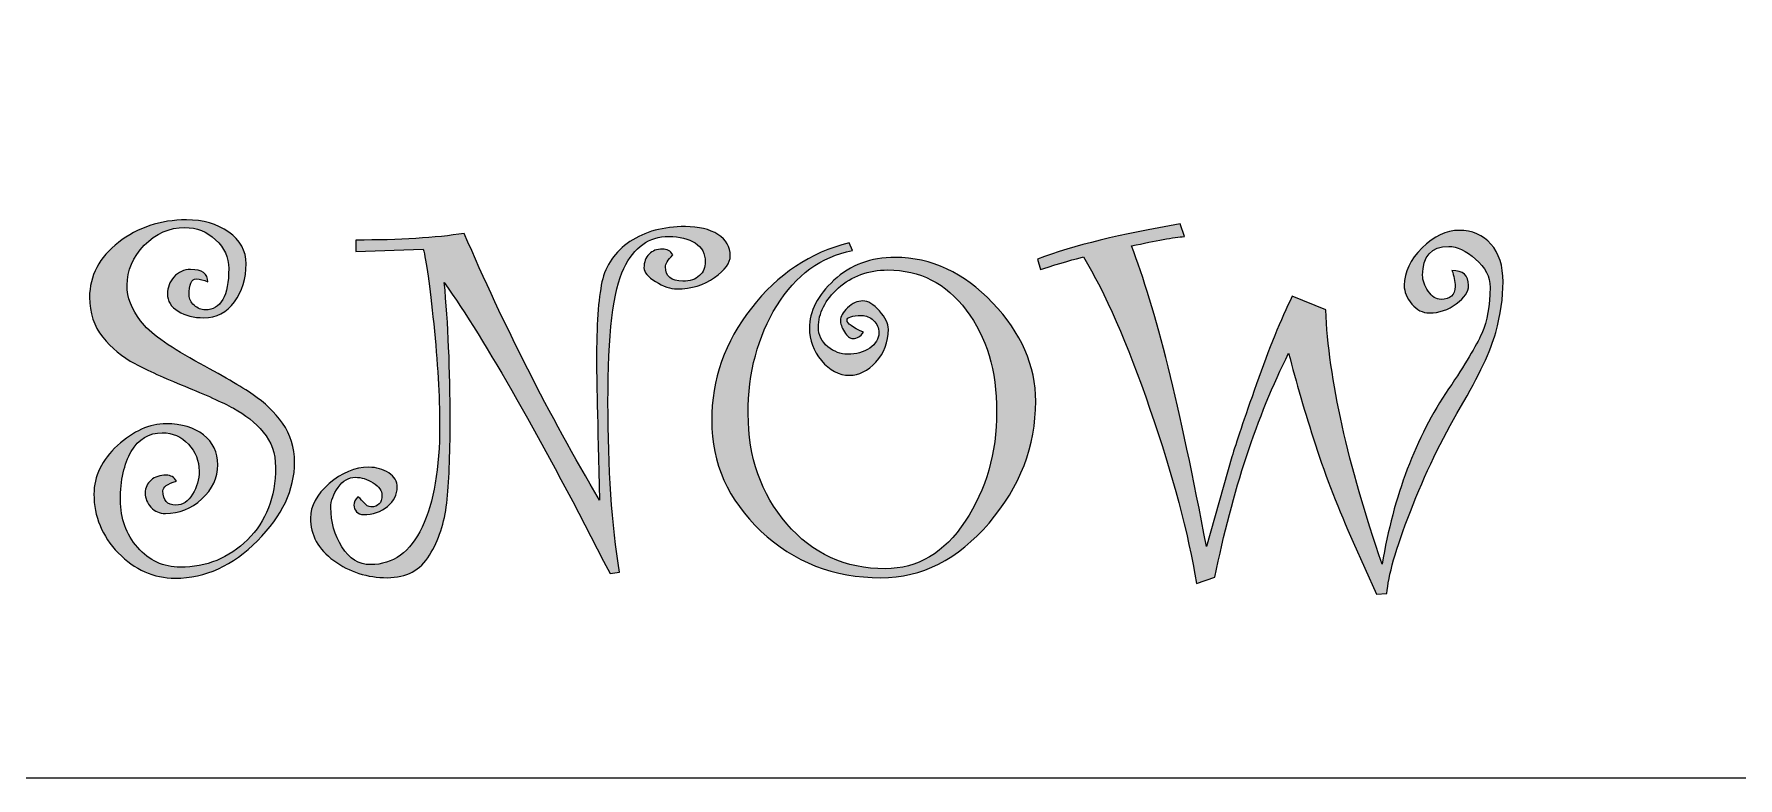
# Model space of a CAD drawing. Header units: inches. Extents: x 10.2 to 21.4, y -9 to 4.2.
# Drawn here: x 13.282 to 16.407, y -2.129 to -0.765 of the extents above; entities that cross this region are included whole.
import ezdxf

# ---------------------------------------------------------------- set-up
doc = ezdxf.new("R2010")
doc.units = ezdxf.units.IN
doc.header["$MEASUREMENT"] = 0
doc.layers.add('Ebene 1', color=7, linetype='Continuous')
doc.layers.add('Ebene 2', color=7, linetype='Continuous')

# ---------------------------------------------------------------- blocks, each defined once
blk = doc.blocks.new('block 5')
at = {"layer": 'Ebene 2', "true_color": 0xffffff}
h = blk.add_hatch(color=7, dxfattribs=at)
h.dxf.hatch_style = 2
edge = h.paths.add_edge_path()
edge.add_spline(control_points=[(13.6002, -1.2198), (13.5927, -1.2161), (13.5857, -1.2142), (13.5792, -1.2142), (13.5704, -1.2142), (13.566, -1.2242), (13.566, -1.2442), (13.566, -1.2507), (13.5691, -1.2568), (13.5752, -1.2625), (13.5813, -1.2681), (13.5881, -1.2709), (13.5956, -1.2709), (13.6243, -1.2709), (13.6386, -1.2456), (13.6386, -1.195), (13.6386, -1.1747), (13.6306, -1.1571), (13.6146, -1.1423), (13.5985, -1.1275), (13.5798, -1.12), (13.5583, -1.12), (13.5296, -1.12), (13.5048, -1.1309), (13.4837, -1.1526), (13.4627, -1.1743), (13.4522, -1.1987), (13.4522, -1.2259), (13.4522, -1.2481), (13.4604, -1.2699), (13.477, -1.2913), (13.4935, -1.3127), (13.5267, -1.3369), (13.5766, -1.3641), (13.6265, -1.3913), (13.6621, -1.4121), (13.6833, -1.4264), (13.7045, -1.4408), (13.7225, -1.4583), (13.7373, -1.4789), (13.7521, -1.4995), (13.7595, -1.5233), (13.7595, -1.5501), (13.7595, -1.6004), (13.7368, -1.6484), (13.6914, -1.6942), (13.6459, -1.7399), (13.5957, -1.7628), (13.5407, -1.7628), (13.5007, -1.7628), (13.4658, -1.7473), (13.436, -1.7164), (13.4062, -1.6855), (13.3913, -1.6496), (13.3913, -1.6087), (13.3913, -1.5759), (13.4057, -1.5462), (13.4346, -1.5197), (13.4635, -1.4931), (13.4933, -1.4798), (13.5239, -1.4798), (13.5523, -1.4798), (13.5752, -1.4866), (13.5925, -1.5002), (13.6098, -1.5138), (13.6185, -1.532), (13.6185, -1.5548), (13.6185, -1.5789), (13.6087, -1.5998), (13.5892, -1.6176), (13.5697, -1.6354), (13.5474, -1.6443), (13.5225, -1.6443), (13.5118, -1.6443), (13.503, -1.6405), (13.496, -1.6328), (13.489, -1.6251), (13.4854, -1.6165), (13.4854, -1.6068), (13.4854, -1.5971), (13.489, -1.5892), (13.4962, -1.5831), (13.5034, -1.577), (13.5126, -1.574), (13.5239, -1.574), (13.5326, -1.574), (13.5389, -1.5776), (13.5426, -1.5848), (13.5261, -1.5898), (13.5178, -1.5957), (13.5178, -1.6026), (13.5178, -1.6201), (13.5257, -1.6288), (13.5417, -1.6288), (13.5542, -1.6288), (13.5644, -1.6222), (13.5724, -1.6089), (13.5803, -1.5956), (13.5843, -1.5815), (13.5843, -1.5665), (13.5843, -1.5475), (13.5777, -1.531), (13.5646, -1.5171), (13.5515, -1.5032), (13.5356, -1.4962), (13.5168, -1.4962), (13.4922, -1.4962), (13.4732, -1.5076), (13.4599, -1.5304), (13.4466, -1.5532), (13.44, -1.5831), (13.44, -1.6199), (13.44, -1.6533), (13.4505, -1.6822), (13.4716, -1.7064), (13.4927, -1.7306), (13.5187, -1.7427), (13.5496, -1.7427), (13.5977, -1.7427), (13.6389, -1.7259), (13.6731, -1.6923), (13.7073, -1.6587), (13.7244, -1.6145), (13.7244, -1.5595), (13.7244, -1.5342), (13.717, -1.5127), (13.7021, -1.4951), (13.6873, -1.4774), (13.669, -1.4628), (13.6473, -1.4513), (13.6256, -1.4397), (13.5959, -1.4263), (13.5581, -1.411), (13.5203, -1.3957), (13.4897, -1.3818), (13.4665, -1.3695), (13.4432, -1.3572), (13.4235, -1.341), (13.4074, -1.321), (13.3914, -1.301), (13.3833, -1.2767), (13.3833, -1.2479), (13.3833, -1.2083), (13.401, -1.1747), (13.4365, -1.1472), (13.4719, -1.1197), (13.5134, -1.106), (13.5609, -1.106), (13.5915, -1.106), (13.6174, -1.1134), (13.6386, -1.1282), (13.6599, -1.1431), (13.6705, -1.1625), (13.6705, -1.1866), (13.6705, -1.2137), (13.6634, -1.237), (13.6492, -1.2564), (13.635, -1.2757), (13.6162, -1.2854), (13.5927, -1.2854), (13.5746, -1.2854), (13.559, -1.2814), (13.5459, -1.2735), (13.5328, -1.2655), (13.5262, -1.2548), (13.5262, -1.2414), (13.5262, -1.2301), (13.5302, -1.2199), (13.5382, -1.2107), (13.5461, -1.2015), (13.5563, -1.1969), (13.5688, -1.1969), (13.5898, -1.1969), (13.6002, -1.2045), (13.6002, -1.2198)], knot_values=[0, 0, 0, 0, 1, 1, 1, 2, 2, 2, 3, 3, 3, 4, 4, 4, 5, 5, 5, 6, 6, 6, 7, 7, 7, 8, 8, 8, 9, 9, 9, 10, 10, 10, 11, 11, 11, 12, 12, 12, 13, 13, 13, 14, 14, 14, 15, 15, 15, 16, 16, 16, 17, 17, 17, 18, 18, 18, 19, 19, 19, 20, 20, 20, 21, 21, 21, 22, 22, 22, 23, 23, 23, 24, 24, 24, 25, 25, 25, 26, 26, 26, 27, 27, 27, 28, 28, 28, 29, 29, 29, 30, 30, 30, 31, 31, 31, 32, 32, 32, 33, 33, 33, 34, 34, 34, 35, 35, 35, 36, 36, 36, 37, 37, 37, 38, 38, 38, 39, 39, 39, 40, 40, 40, 41, 41, 41, 42, 42, 42, 43, 43, 43, 44, 44, 44, 45, 45, 45, 46, 46, 46, 47, 47, 47, 48, 48, 48, 49, 49, 49, 50, 50, 50, 51, 51, 51, 52, 52, 52, 53, 53, 53, 54, 54, 54, 55, 55, 55, 56, 56, 56, 57, 57, 57, 58, 58, 58, 58], degree=3, periodic=1)
h = blk.add_hatch(color=7, dxfattribs=at)
h.dxf.hatch_style = 2
edge = h.paths.add_edge_path()
edge.add_spline(control_points=[(14.3189, -1.6199), (14.3152, -1.4725), (14.3133, -1.3875), (14.3133, -1.3651), (14.3133, -1.2992), (14.3166, -1.2507), (14.3234, -1.2198), (14.3301, -1.1889), (14.3472, -1.1642), (14.3747, -1.1458), (14.4021, -1.1274), (14.436, -1.1182), (14.4763, -1.1182), (14.501, -1.1182), (14.5209, -1.123), (14.5361, -1.1327), (14.5512, -1.1424), (14.5588, -1.1555), (14.5588, -1.172), (14.5588, -1.1845), (14.5491, -1.1977), (14.5297, -1.2116), (14.5104, -1.2255), (14.4874, -1.2325), (14.4609, -1.2325), (14.449, -1.2325), (14.436, -1.228), (14.4217, -1.2191), (14.4075, -1.2102), (14.4004, -1.2019), (14.4004, -1.1941), (14.4004, -1.1834), (14.4035, -1.175), (14.4098, -1.1688), (14.416, -1.1625), (14.4242, -1.1594), (14.4341, -1.1594), (14.4426, -1.1594), (14.449, -1.163), (14.4534, -1.1701), (14.4443, -1.1797), (14.4398, -1.187), (14.4398, -1.1919), (14.4398, -1.2096), (14.4504, -1.2184), (14.4716, -1.2184), (14.4851, -1.2184), (14.4953, -1.215), (14.5023, -1.2082), (14.5093, -1.2013), (14.5129, -1.193), (14.5129, -1.183), (14.5129, -1.1678), (14.5067, -1.1562), (14.4944, -1.1483), (14.482, -1.1404), (14.4658, -1.1364), (14.4459, -1.1364), (14.4099, -1.1364), (14.3824, -1.156), (14.3632, -1.195), (14.344, -1.234), (14.3344, -1.3159), (14.3344, -1.4405), (14.3344, -1.5617), (14.3414, -1.6654), (14.3554, -1.7516), (14.3554, -1.7516), (14.3381, -1.7544), (14.3381, -1.7544), (14.2116, -1.5067), (14.1103, -1.3288), (14.0341, -1.2208), (14.0412, -1.2954), (14.0448, -1.38), (14.0448, -1.4747), (14.0448, -1.5387), (14.0427, -1.5888), (14.0385, -1.6251), (14.0343, -1.6613), (14.0238, -1.6932), (14.0071, -1.7206), (13.9904, -1.7481), (13.9646, -1.7619), (13.9296, -1.7619), (13.8927, -1.7619), (13.86, -1.7514), (13.8314, -1.7305), (13.8029, -1.7096), (13.7886, -1.6836), (13.7886, -1.6527), (13.7886, -1.6305), (13.8, -1.6095), (13.8228, -1.5895), (13.8456, -1.5695), (13.8699, -1.5595), (13.8958, -1.5595), (13.9096, -1.5595), (13.9217, -1.5629), (13.9322, -1.5698), (13.9426, -1.5767), (13.9478, -1.5854), (13.9478, -1.596), (13.9478, -1.6095), (13.9419, -1.6212), (13.9301, -1.6312), (13.9182, -1.6412), (13.9033, -1.6462), (13.8855, -1.6462), (13.8805, -1.6462), (13.8764, -1.6444), (13.8731, -1.641), (13.8698, -1.6376), (13.8682, -1.6335), (13.8682, -1.6288), (13.8682, -1.6238), (13.8707, -1.6187), (13.8757, -1.6134), (13.8776, -1.6146), (13.8809, -1.6181), (13.8858, -1.6237), (13.8906, -1.6293), (13.8952, -1.6321), (13.8996, -1.6321), (13.913, -1.6321), (13.9197, -1.625), (13.9197, -1.6108), (13.9197, -1.6026), (13.9144, -1.5951), (13.9036, -1.5881), (13.8928, -1.5812), (13.8819, -1.5778), (13.871, -1.5778), (13.8588, -1.5778), (13.8483, -1.5839), (13.8394, -1.5963), (13.8305, -1.6086), (13.826, -1.621), (13.826, -1.6335), (13.826, -1.6597), (13.8328, -1.6837), (13.8464, -1.7054), (13.86, -1.7271), (13.8774, -1.738), (13.8987, -1.738), (13.9402, -1.738), (13.9717, -1.7151), (13.9933, -1.6693), (14.0149, -1.6236), (14.0256, -1.5614), (14.0256, -1.4826), (14.0256, -1.4292), (14.0219, -1.3672), (14.0146, -1.2967), (14.0073, -1.2261), (14.0009, -1.1803), (13.9956, -1.1594), (13.9956, -1.1594), (13.872, -1.1641), (13.872, -1.1641), (13.872, -1.1641), (13.872, -1.143), (13.872, -1.143), (13.9522, -1.143), (14.0184, -1.1389), (14.0706, -1.1308), (14.1434, -1.2995), (14.2261, -1.4625), (14.3189, -1.6199)], knot_values=[0, 0, 0, 0, 1, 1, 1, 2, 2, 2, 3, 3, 3, 4, 4, 4, 5, 5, 5, 6, 6, 6, 7, 7, 7, 8, 8, 8, 9, 9, 9, 10, 10, 10, 11, 11, 11, 12, 12, 12, 13, 13, 13, 14, 14, 14, 15, 15, 15, 16, 16, 16, 17, 17, 17, 18, 18, 18, 19, 19, 19, 20, 20, 20, 21, 21, 21, 22, 22, 22, 23, 23, 23, 24, 24, 24, 25, 25, 25, 26, 26, 26, 27, 27, 27, 28, 28, 28, 29, 29, 29, 30, 30, 30, 31, 31, 31, 32, 32, 32, 33, 33, 33, 34, 34, 34, 35, 35, 35, 36, 36, 36, 37, 37, 37, 38, 38, 38, 39, 39, 39, 40, 40, 40, 41, 41, 41, 42, 42, 42, 43, 43, 43, 44, 44, 44, 45, 45, 45, 46, 46, 46, 47, 47, 47, 48, 48, 48, 49, 49, 49, 50, 50, 50, 51, 51, 51, 52, 52, 52, 53, 53, 53, 54, 54, 54, 55, 55, 55, 56, 56, 56, 56], degree=3, periodic=1)
h = blk.add_hatch(color=7, dxfattribs=at)
h.dxf.hatch_style = 2
edge = h.paths.add_edge_path()
edge.add_spline(control_points=[(15.8827, -1.1987), (15.903, -1.1987), (15.9132, -1.2078), (15.9132, -1.2259), (15.9132, -1.2375), (15.9057, -1.2488), (15.8907, -1.2599), (15.8757, -1.271), (15.8593, -1.2765), (15.8415, -1.2765), (15.829, -1.2765), (15.8182, -1.2711), (15.809, -1.2603), (15.7998, -1.2496), (15.7951, -1.2381), (15.7951, -1.2259), (15.7951, -1.2019), (15.8061, -1.1791), (15.8279, -1.1575), (15.8498, -1.136), (15.8725, -1.1252), (15.8959, -1.1252), (15.9199, -1.1252), (15.9394, -1.1335), (15.9542, -1.1502), (15.969, -1.167), (15.9765, -1.1902), (15.9765, -1.2198), (15.9765, -1.2486), (15.972, -1.2794), (15.9631, -1.3124), (15.9542, -1.3453), (15.9325, -1.3911), (15.8981, -1.4496), (15.8637, -1.5082), (15.8332, -1.5717), (15.8064, -1.6403), (15.7797, -1.7089), (15.7654, -1.7591), (15.7635, -1.7909), (15.7635, -1.7909), (15.7443, -1.7919), (15.7443, -1.7919), (15.7443, -1.7919), (15.7017, -1.6968), (15.7017, -1.6968), (15.6748, -1.6374), (15.6517, -1.578), (15.6323, -1.5185), (15.613, -1.459), (15.5966, -1.403), (15.5831, -1.3505), (15.5251, -1.4658), (15.4799, -1.6026), (15.4478, -1.7609), (15.4478, -1.7609), (15.414, -1.7726), (15.414, -1.7726), (15.399, -1.6811), (15.3706, -1.5746), (15.3287, -1.4529), (15.2868, -1.3313), (15.2461, -1.2383), (15.2067, -1.1739), (15.1923, -1.177), (15.1661, -1.1847), (15.128, -1.1969), (15.128, -1.1969), (15.1224, -1.1777), (15.1224, -1.1777), (15.1886, -1.153), (15.2759, -1.1316), (15.3843, -1.1135), (15.3843, -1.1135), (15.3918, -1.1364), (15.3918, -1.1364), (15.3724, -1.138), (15.3401, -1.1438), (15.2948, -1.1538), (15.3383, -1.2656), (15.3841, -1.4492), (15.4323, -1.7047), (15.4323, -1.7047), (15.4791, -1.5403), (15.4791, -1.5403), (15.4863, -1.5159), (15.5013, -1.4714), (15.5241, -1.4068), (15.5469, -1.3421), (15.5688, -1.2885), (15.5897, -1.2461), (15.5897, -1.2461), (15.6511, -1.2709), (15.6511, -1.2709), (15.6567, -1.3983), (15.6912, -1.5537), (15.7546, -1.737), (15.7756, -1.6121), (15.8162, -1.505), (15.8766, -1.4157), (15.9069, -1.371), (15.9272, -1.3372), (15.9373, -1.3142), (15.9475, -1.2913), (15.9526, -1.2631), (15.9526, -1.2297), (15.9526, -1.2103), (15.9437, -1.193), (15.9261, -1.1777), (15.9084, -1.1624), (15.892, -1.1547), (15.8767, -1.1547), (15.8448, -1.1547), (15.8289, -1.1723), (15.8289, -1.2076), (15.8289, -1.2173), (15.8323, -1.2271), (15.8392, -1.2369), (15.846, -1.2468), (15.8539, -1.2517), (15.8626, -1.2517), (15.8798, -1.2517), (15.8884, -1.2437), (15.8884, -1.2278), (15.8884, -1.2187), (15.8865, -1.209), (15.8827, -1.1987)], knot_values=[0, 0, 0, 0, 1, 1, 1, 2, 2, 2, 3, 3, 3, 4, 4, 4, 5, 5, 5, 6, 6, 6, 7, 7, 7, 8, 8, 8, 9, 9, 9, 10, 10, 10, 11, 11, 11, 12, 12, 12, 13, 13, 13, 14, 14, 14, 15, 15, 15, 16, 16, 16, 17, 17, 17, 18, 18, 18, 19, 19, 19, 20, 20, 20, 21, 21, 21, 22, 22, 22, 23, 23, 23, 24, 24, 24, 25, 25, 25, 26, 26, 26, 27, 27, 27, 28, 28, 28, 29, 29, 29, 30, 30, 30, 31, 31, 31, 32, 32, 32, 33, 33, 33, 34, 34, 34, 35, 35, 35, 36, 36, 36, 37, 37, 37, 38, 38, 38, 39, 39, 39, 40, 40, 40, 41, 41, 41, 42, 42, 42, 42], degree=3, periodic=1)
h = blk.add_hatch(color=7, dxfattribs=at)
h.dxf.hatch_style = 2
edge = h.paths.add_edge_path()
edge.add_spline(control_points=[(14.8029, -1.3121), (14.7979, -1.3196), (14.7915, -1.3234), (14.7837, -1.3234), (14.7783, -1.3234), (14.7732, -1.3193), (14.7682, -1.3112), (14.7632, -1.3031), (14.7607, -1.296), (14.7607, -1.2901), (14.7607, -1.2832), (14.7652, -1.2756), (14.774, -1.2671), (14.783, -1.2587), (14.7922, -1.2545), (14.8019, -1.2545), (14.8113, -1.2545), (14.8214, -1.2606), (14.8324, -1.2728), (14.8433, -1.2849), (14.8488, -1.2962), (14.8488, -1.3065), (14.8488, -1.3302), (14.8412, -1.3502), (14.826, -1.3665), (14.8109, -1.3827), (14.7947, -1.3908), (14.7776, -1.3908), (14.7579, -1.3908), (14.7407, -1.3818), (14.726, -1.3639), (14.7113, -1.3459), (14.704, -1.3262), (14.704, -1.3046), (14.704, -1.2737), (14.719, -1.2443), (14.749, -1.2165), (14.779, -1.1887), (14.8164, -1.1748), (14.8614, -1.1748), (14.9276, -1.1748), (14.9871, -1.2025), (15.0399, -1.2578), (15.0927, -1.313), (15.1191, -1.3733), (15.1191, -1.4386), (15.1191, -1.5208), (15.0905, -1.5952), (15.0334, -1.6618), (14.9762, -1.7285), (14.9102, -1.7619), (14.8352, -1.7619), (14.7487, -1.7619), (14.6753, -1.7334), (14.615, -1.6764), (14.5547, -1.6194), (14.5246, -1.552), (14.5246, -1.4742), (14.5246, -1.3986), (14.5489, -1.3298), (14.5974, -1.2676), (14.646, -1.2055), (14.7057, -1.1656), (14.7766, -1.1481), (14.7766, -1.1481), (14.7827, -1.1622), (14.7827, -1.1622), (14.7252, -1.1734), (14.679, -1.2071), (14.644, -1.2633), (14.6091, -1.3195), (14.5916, -1.3855), (14.5916, -1.4613), (14.5916, -1.5409), (14.6152, -1.6082), (14.6623, -1.6631), (14.7095, -1.718), (14.7697, -1.7455), (14.8432, -1.7455), (14.9025, -1.7455), (14.9514, -1.7165), (14.9898, -1.6584), (15.0282, -1.6004), (15.0474, -1.5334), (15.0474, -1.4576), (15.0474, -1.3824), (15.0288, -1.3203), (14.9917, -1.2713), (14.9545, -1.2223), (14.9066, -1.1978), (14.8478, -1.1978), (14.8119, -1.1978), (14.7817, -1.2088), (14.7572, -1.2308), (14.7327, -1.2528), (14.7204, -1.277), (14.7204, -1.3032), (14.7204, -1.3173), (14.7262, -1.329), (14.7377, -1.3384), (14.7493, -1.3477), (14.7613, -1.3524), (14.7738, -1.3524), (14.7897, -1.3524), (14.8033, -1.3486), (14.8146, -1.3409), (14.8258, -1.3333), (14.8314, -1.324), (14.8314, -1.313), (14.8314, -1.304), (14.8282, -1.2964), (14.8216, -1.2903), (14.815, -1.2842), (14.8079, -1.2812), (14.8, -1.2812), (14.7819, -1.2812), (14.7729, -1.2842), (14.7729, -1.2901), (14.7729, -1.2954), (14.7829, -1.3027), (14.8029, -1.3121)], knot_values=[0, 0, 0, 0, 1, 1, 1, 2, 2, 2, 3, 3, 3, 4, 4, 4, 5, 5, 5, 6, 6, 6, 7, 7, 7, 8, 8, 8, 9, 9, 9, 10, 10, 10, 11, 11, 11, 12, 12, 12, 13, 13, 13, 14, 14, 14, 15, 15, 15, 16, 16, 16, 17, 17, 17, 18, 18, 18, 19, 19, 19, 20, 20, 20, 21, 21, 21, 22, 22, 22, 23, 23, 23, 24, 24, 24, 25, 25, 25, 26, 26, 26, 27, 27, 27, 28, 28, 28, 29, 29, 29, 30, 30, 30, 31, 31, 31, 32, 32, 32, 33, 33, 33, 34, 34, 34, 35, 35, 35, 36, 36, 36, 37, 37, 37, 38, 38, 38, 39, 39, 39, 40, 40, 40, 40], degree=3, periodic=1)
at = {"layer": 'Ebene 2', "lineweight": 0}
for points, knots in [([(13.6002, -1.2198), (13.5927, -1.2161), (13.5857, -1.2142), (13.5792, -1.2142), (13.5704, -1.2142), (13.566, -1.2242), (13.566, -1.2442), (13.566, -1.2507), (13.5691, -1.2568), (13.5752, -1.2625), (13.5813, -1.2681), (13.5881, -1.2709), (13.5956, -1.2709), (13.6243, -1.2709), (13.6386, -1.2456), (13.6386, -1.195), (13.6386, -1.1747), (13.6306, -1.1571), (13.6146, -1.1423), (13.5985, -1.1275), (13.5798, -1.12), (13.5583, -1.12), (13.5296, -1.12), (13.5048, -1.1309), (13.4837, -1.1526), (13.4627, -1.1743), (13.4522, -1.1987), (13.4522, -1.2259), (13.4522, -1.2481), (13.4604, -1.2699), (13.477, -1.2913), (13.4935, -1.3127), (13.5267, -1.3369), (13.5766, -1.3641), (13.6265, -1.3913), (13.6621, -1.4121), (13.6833, -1.4264), (13.7045, -1.4408), (13.7225, -1.4583), (13.7373, -1.4789), (13.7521, -1.4995), (13.7595, -1.5233), (13.7595, -1.5501), (13.7595, -1.6004), (13.7368, -1.6484), (13.6914, -1.6942), (13.6459, -1.7399), (13.5957, -1.7628), (13.5407, -1.7628), (13.5007, -1.7628), (13.4658, -1.7473), (13.436, -1.7164), (13.4062, -1.6855), (13.3913, -1.6496), (13.3913, -1.6087), (13.3913, -1.5759), (13.4057, -1.5462), (13.4346, -1.5197), (13.4635, -1.4931), (13.4933, -1.4798), (13.5239, -1.4798), (13.5523, -1.4798), (13.5752, -1.4866), (13.5925, -1.5002), (13.6098, -1.5138), (13.6185, -1.532), (13.6185, -1.5548), (13.6185, -1.5789), (13.6087, -1.5998), (13.5892, -1.6176), (13.5697, -1.6354), (13.5474, -1.6443), (13.5225, -1.6443), (13.5118, -1.6443), (13.503, -1.6405), (13.496, -1.6328), (13.489, -1.6251), (13.4854, -1.6165), (13.4854, -1.6068), (13.4854, -1.5971), (13.489, -1.5892), (13.4962, -1.5831), (13.5034, -1.577), (13.5126, -1.574), (13.5239, -1.574), (13.5326, -1.574), (13.5389, -1.5776), (13.5426, -1.5848), (13.5261, -1.5898), (13.5178, -1.5957), (13.5178, -1.6026), (13.5178, -1.6201), (13.5257, -1.6288), (13.5417, -1.6288), (13.5542, -1.6288), (13.5644, -1.6222), (13.5724, -1.6089), (13.5803, -1.5956), (13.5843, -1.5815), (13.5843, -1.5665), (13.5843, -1.5475), (13.5777, -1.531), (13.5646, -1.5171), (13.5515, -1.5032), (13.5356, -1.4962), (13.5168, -1.4962), (13.4922, -1.4962), (13.4732, -1.5076), (13.4599, -1.5304), (13.4466, -1.5532), (13.44, -1.5831), (13.44, -1.6199), (13.44, -1.6533), (13.4505, -1.6822), (13.4716, -1.7064), (13.4927, -1.7306), (13.5187, -1.7427), (13.5496, -1.7427), (13.5977, -1.7427), (13.6389, -1.7259), (13.6731, -1.6923), (13.7073, -1.6587), (13.7244, -1.6145), (13.7244, -1.5595), (13.7244, -1.5342), (13.717, -1.5127), (13.7021, -1.4951), (13.6873, -1.4774), (13.669, -1.4628), (13.6473, -1.4513), (13.6256, -1.4397), (13.5959, -1.4263), (13.5581, -1.411), (13.5203, -1.3957), (13.4897, -1.3818), (13.4665, -1.3695), (13.4432, -1.3572), (13.4235, -1.341), (13.4074, -1.321), (13.3914, -1.301), (13.3833, -1.2767), (13.3833, -1.2479), (13.3833, -1.2083), (13.401, -1.1747), (13.4365, -1.1472), (13.4719, -1.1197), (13.5134, -1.106), (13.5609, -1.106), (13.5915, -1.106), (13.6174, -1.1134), (13.6386, -1.1282), (13.6599, -1.1431), (13.6705, -1.1625), (13.6705, -1.1866), (13.6705, -1.2137), (13.6634, -1.237), (13.6492, -1.2564), (13.635, -1.2757), (13.6162, -1.2854), (13.5927, -1.2854), (13.5746, -1.2854), (13.559, -1.2814), (13.5459, -1.2735), (13.5328, -1.2655), (13.5262, -1.2548), (13.5262, -1.2414), (13.5262, -1.2301), (13.5302, -1.2199), (13.5382, -1.2107), (13.5461, -1.2015), (13.5563, -1.1969), (13.5688, -1.1969), (13.5898, -1.1969), (13.6002, -1.2045), (13.6002, -1.2198)], [0, 0, 0, 0, 1, 1, 1, 2, 2, 2, 3, 3, 3, 4, 4, 4, 5, 5, 5, 6, 6, 6, 7, 7, 7, 8, 8, 8, 9, 9, 9, 10, 10, 10, 11, 11, 11, 12, 12, 12, 13, 13, 13, 14, 14, 14, 15, 15, 15, 16, 16, 16, 17, 17, 17, 18, 18, 18, 19, 19, 19, 20, 20, 20, 21, 21, 21, 22, 22, 22, 23, 23, 23, 24, 24, 24, 25, 25, 25, 26, 26, 26, 27, 27, 27, 28, 28, 28, 29, 29, 29, 30, 30, 30, 31, 31, 31, 32, 32, 32, 33, 33, 33, 34, 34, 34, 35, 35, 35, 36, 36, 36, 37, 37, 37, 38, 38, 38, 39, 39, 39, 40, 40, 40, 41, 41, 41, 42, 42, 42, 43, 43, 43, 44, 44, 44, 45, 45, 45, 46, 46, 46, 47, 47, 47, 48, 48, 48, 49, 49, 49, 50, 50, 50, 51, 51, 51, 52, 52, 52, 53, 53, 53, 54, 54, 54, 55, 55, 55, 56, 56, 56, 57, 57, 57, 58, 58, 58, 58]), ([(14.3189, -1.6199), (14.3152, -1.4725), (14.3133, -1.3875), (14.3133, -1.3651), (14.3133, -1.2992), (14.3166, -1.2507), (14.3234, -1.2198), (14.3301, -1.1889), (14.3472, -1.1642), (14.3747, -1.1458), (14.4021, -1.1274), (14.436, -1.1182), (14.4763, -1.1182), (14.501, -1.1182), (14.5209, -1.123), (14.5361, -1.1327), (14.5512, -1.1424), (14.5588, -1.1555), (14.5588, -1.172), (14.5588, -1.1845), (14.5491, -1.1977), (14.5297, -1.2116), (14.5104, -1.2255), (14.4874, -1.2325), (14.4609, -1.2325), (14.449, -1.2325), (14.436, -1.228), (14.4217, -1.2191), (14.4075, -1.2102), (14.4004, -1.2019), (14.4004, -1.1941), (14.4004, -1.1834), (14.4035, -1.175), (14.4098, -1.1688), (14.416, -1.1625), (14.4242, -1.1594), (14.4341, -1.1594), (14.4426, -1.1594), (14.449, -1.163), (14.4534, -1.1701), (14.4443, -1.1797), (14.4398, -1.187), (14.4398, -1.1919), (14.4398, -1.2096), (14.4504, -1.2184), (14.4716, -1.2184), (14.4851, -1.2184), (14.4953, -1.215), (14.5023, -1.2082), (14.5093, -1.2013), (14.5129, -1.193), (14.5129, -1.183), (14.5129, -1.1678), (14.5067, -1.1562), (14.4944, -1.1483), (14.482, -1.1404), (14.4658, -1.1364), (14.4459, -1.1364), (14.4099, -1.1364), (14.3824, -1.156), (14.3632, -1.195), (14.344, -1.234), (14.3344, -1.3159), (14.3344, -1.4405), (14.3344, -1.5617), (14.3414, -1.6654), (14.3554, -1.7516), (14.3554, -1.7516), (14.3381, -1.7544), (14.3381, -1.7544), (14.2116, -1.5067), (14.1103, -1.3288), (14.0341, -1.2208), (14.0412, -1.2954), (14.0448, -1.38), (14.0448, -1.4747), (14.0448, -1.5387), (14.0427, -1.5888), (14.0385, -1.6251), (14.0343, -1.6613), (14.0238, -1.6932), (14.0071, -1.7206), (13.9904, -1.7481), (13.9646, -1.7619), (13.9296, -1.7619), (13.8927, -1.7619), (13.86, -1.7514), (13.8314, -1.7305), (13.8029, -1.7096), (13.7886, -1.6836), (13.7886, -1.6527), (13.7886, -1.6305), (13.8, -1.6095), (13.8228, -1.5895), (13.8456, -1.5695), (13.8699, -1.5595), (13.8958, -1.5595), (13.9096, -1.5595), (13.9217, -1.5629), (13.9322, -1.5698), (13.9426, -1.5767), (13.9478, -1.5854), (13.9478, -1.596), (13.9478, -1.6095), (13.9419, -1.6212), (13.9301, -1.6312), (13.9182, -1.6412), (13.9033, -1.6462), (13.8855, -1.6462), (13.8805, -1.6462), (13.8764, -1.6444), (13.8731, -1.641), (13.8698, -1.6376), (13.8682, -1.6335), (13.8682, -1.6288), (13.8682, -1.6238), (13.8707, -1.6187), (13.8757, -1.6134), (13.8776, -1.6146), (13.8809, -1.6181), (13.8858, -1.6237), (13.8906, -1.6293), (13.8952, -1.6321), (13.8996, -1.6321), (13.913, -1.6321), (13.9197, -1.625), (13.9197, -1.6108), (13.9197, -1.6026), (13.9144, -1.5951), (13.9036, -1.5881), (13.8928, -1.5812), (13.8819, -1.5778), (13.871, -1.5778), (13.8588, -1.5778), (13.8483, -1.5839), (13.8394, -1.5963), (13.8305, -1.6086), (13.826, -1.621), (13.826, -1.6335), (13.826, -1.6597), (13.8328, -1.6837), (13.8464, -1.7054), (13.86, -1.7271), (13.8774, -1.738), (13.8987, -1.738), (13.9402, -1.738), (13.9717, -1.7151), (13.9933, -1.6693), (14.0149, -1.6236), (14.0256, -1.5614), (14.0256, -1.4826), (14.0256, -1.4292), (14.0219, -1.3672), (14.0146, -1.2967), (14.0073, -1.2261), (14.0009, -1.1803), (13.9956, -1.1594), (13.9956, -1.1594), (13.872, -1.1641), (13.872, -1.1641), (13.872, -1.1641), (13.872, -1.143), (13.872, -1.143), (13.9522, -1.143), (14.0184, -1.1389), (14.0706, -1.1308), (14.1434, -1.2995), (14.2261, -1.4625), (14.3189, -1.6199)], [0, 0, 0, 0, 1, 1, 1, 2, 2, 2, 3, 3, 3, 4, 4, 4, 5, 5, 5, 6, 6, 6, 7, 7, 7, 8, 8, 8, 9, 9, 9, 10, 10, 10, 11, 11, 11, 12, 12, 12, 13, 13, 13, 14, 14, 14, 15, 15, 15, 16, 16, 16, 17, 17, 17, 18, 18, 18, 19, 19, 19, 20, 20, 20, 21, 21, 21, 22, 22, 22, 23, 23, 23, 24, 24, 24, 25, 25, 25, 26, 26, 26, 27, 27, 27, 28, 28, 28, 29, 29, 29, 30, 30, 30, 31, 31, 31, 32, 32, 32, 33, 33, 33, 34, 34, 34, 35, 35, 35, 36, 36, 36, 37, 37, 37, 38, 38, 38, 39, 39, 39, 40, 40, 40, 41, 41, 41, 42, 42, 42, 43, 43, 43, 44, 44, 44, 45, 45, 45, 46, 46, 46, 47, 47, 47, 48, 48, 48, 49, 49, 49, 50, 50, 50, 51, 51, 51, 52, 52, 52, 53, 53, 53, 54, 54, 54, 55, 55, 55, 56, 56, 56, 56]), ([(15.8827, -1.1987), (15.903, -1.1987), (15.9132, -1.2078), (15.9132, -1.2259), (15.9132, -1.2375), (15.9057, -1.2488), (15.8907, -1.2599), (15.8757, -1.271), (15.8593, -1.2765), (15.8415, -1.2765), (15.829, -1.2765), (15.8182, -1.2711), (15.809, -1.2603), (15.7998, -1.2496), (15.7951, -1.2381), (15.7951, -1.2259), (15.7951, -1.2019), (15.8061, -1.1791), (15.8279, -1.1575), (15.8498, -1.136), (15.8725, -1.1252), (15.8959, -1.1252), (15.9199, -1.1252), (15.9394, -1.1335), (15.9542, -1.1502), (15.969, -1.167), (15.9765, -1.1902), (15.9765, -1.2198), (15.9765, -1.2486), (15.972, -1.2794), (15.9631, -1.3124), (15.9542, -1.3453), (15.9325, -1.3911), (15.8981, -1.4496), (15.8637, -1.5082), (15.8332, -1.5717), (15.8064, -1.6403), (15.7797, -1.7089), (15.7654, -1.7591), (15.7635, -1.7909), (15.7635, -1.7909), (15.7443, -1.7919), (15.7443, -1.7919), (15.7443, -1.7919), (15.7017, -1.6968), (15.7017, -1.6968), (15.6748, -1.6374), (15.6517, -1.578), (15.6323, -1.5185), (15.613, -1.459), (15.5966, -1.403), (15.5831, -1.3505), (15.5251, -1.4658), (15.4799, -1.6026), (15.4478, -1.7609), (15.4478, -1.7609), (15.414, -1.7726), (15.414, -1.7726), (15.399, -1.6811), (15.3706, -1.5746), (15.3287, -1.4529), (15.2868, -1.3313), (15.2461, -1.2383), (15.2067, -1.1739), (15.1923, -1.177), (15.1661, -1.1847), (15.128, -1.1969), (15.128, -1.1969), (15.1224, -1.1777), (15.1224, -1.1777), (15.1886, -1.153), (15.2759, -1.1316), (15.3843, -1.1135), (15.3843, -1.1135), (15.3918, -1.1364), (15.3918, -1.1364), (15.3724, -1.138), (15.3401, -1.1438), (15.2948, -1.1538), (15.3383, -1.2656), (15.3841, -1.4492), (15.4323, -1.7047), (15.4323, -1.7047), (15.4791, -1.5403), (15.4791, -1.5403), (15.4863, -1.5159), (15.5013, -1.4714), (15.5241, -1.4068), (15.5469, -1.3421), (15.5688, -1.2885), (15.5897, -1.2461), (15.5897, -1.2461), (15.6511, -1.2709), (15.6511, -1.2709), (15.6567, -1.3983), (15.6912, -1.5537), (15.7546, -1.737), (15.7756, -1.6121), (15.8162, -1.505), (15.8766, -1.4157), (15.9069, -1.371), (15.9272, -1.3372), (15.9373, -1.3142), (15.9475, -1.2913), (15.9526, -1.2631), (15.9526, -1.2297), (15.9526, -1.2103), (15.9437, -1.193), (15.9261, -1.1777), (15.9084, -1.1624), (15.892, -1.1547), (15.8767, -1.1547), (15.8448, -1.1547), (15.8289, -1.1723), (15.8289, -1.2076), (15.8289, -1.2173), (15.8323, -1.2271), (15.8392, -1.2369), (15.846, -1.2468), (15.8539, -1.2517), (15.8626, -1.2517), (15.8798, -1.2517), (15.8884, -1.2437), (15.8884, -1.2278), (15.8884, -1.2187), (15.8865, -1.209), (15.8827, -1.1987)], [0, 0, 0, 0, 1, 1, 1, 2, 2, 2, 3, 3, 3, 4, 4, 4, 5, 5, 5, 6, 6, 6, 7, 7, 7, 8, 8, 8, 9, 9, 9, 10, 10, 10, 11, 11, 11, 12, 12, 12, 13, 13, 13, 14, 14, 14, 15, 15, 15, 16, 16, 16, 17, 17, 17, 18, 18, 18, 19, 19, 19, 20, 20, 20, 21, 21, 21, 22, 22, 22, 23, 23, 23, 24, 24, 24, 25, 25, 25, 26, 26, 26, 27, 27, 27, 28, 28, 28, 29, 29, 29, 30, 30, 30, 31, 31, 31, 32, 32, 32, 33, 33, 33, 34, 34, 34, 35, 35, 35, 36, 36, 36, 37, 37, 37, 38, 38, 38, 39, 39, 39, 40, 40, 40, 41, 41, 41, 42, 42, 42, 42]), ([(14.8029, -1.3121), (14.7979, -1.3196), (14.7915, -1.3234), (14.7837, -1.3234), (14.7783, -1.3234), (14.7732, -1.3193), (14.7682, -1.3112), (14.7632, -1.3031), (14.7607, -1.296), (14.7607, -1.2901), (14.7607, -1.2832), (14.7652, -1.2756), (14.774, -1.2671), (14.783, -1.2587), (14.7922, -1.2545), (14.8019, -1.2545), (14.8113, -1.2545), (14.8214, -1.2606), (14.8324, -1.2728), (14.8433, -1.2849), (14.8488, -1.2962), (14.8488, -1.3065), (14.8488, -1.3302), (14.8412, -1.3502), (14.826, -1.3665), (14.8109, -1.3827), (14.7947, -1.3908), (14.7776, -1.3908), (14.7579, -1.3908), (14.7407, -1.3818), (14.726, -1.3639), (14.7113, -1.3459), (14.704, -1.3262), (14.704, -1.3046), (14.704, -1.2737), (14.719, -1.2443), (14.749, -1.2165), (14.779, -1.1887), (14.8164, -1.1748), (14.8614, -1.1748), (14.9276, -1.1748), (14.9871, -1.2025), (15.0399, -1.2578), (15.0927, -1.313), (15.1191, -1.3733), (15.1191, -1.4386), (15.1191, -1.5208), (15.0905, -1.5952), (15.0334, -1.6618), (14.9762, -1.7285), (14.9102, -1.7619), (14.8352, -1.7619), (14.7487, -1.7619), (14.6753, -1.7334), (14.615, -1.6764), (14.5547, -1.6194), (14.5246, -1.552), (14.5246, -1.4742), (14.5246, -1.3986), (14.5489, -1.3298), (14.5974, -1.2676), (14.646, -1.2055), (14.7057, -1.1656), (14.7766, -1.1481), (14.7766, -1.1481), (14.7827, -1.1622), (14.7827, -1.1622), (14.7252, -1.1734), (14.679, -1.2071), (14.644, -1.2633), (14.6091, -1.3195), (14.5916, -1.3855), (14.5916, -1.4613), (14.5916, -1.5409), (14.6152, -1.6082), (14.6623, -1.6631), (14.7095, -1.718), (14.7697, -1.7455), (14.8432, -1.7455), (14.9025, -1.7455), (14.9514, -1.7165), (14.9898, -1.6584), (15.0282, -1.6004), (15.0474, -1.5334), (15.0474, -1.4576), (15.0474, -1.3824), (15.0288, -1.3203), (14.9917, -1.2713), (14.9545, -1.2223), (14.9066, -1.1978), (14.8478, -1.1978), (14.8119, -1.1978), (14.7817, -1.2088), (14.7572, -1.2308), (14.7327, -1.2528), (14.7204, -1.277), (14.7204, -1.3032), (14.7204, -1.3173), (14.7262, -1.329), (14.7377, -1.3384), (14.7493, -1.3477), (14.7613, -1.3524), (14.7738, -1.3524), (14.7897, -1.3524), (14.8033, -1.3486), (14.8146, -1.3409), (14.8258, -1.3333), (14.8314, -1.324), (14.8314, -1.313), (14.8314, -1.304), (14.8282, -1.2964), (14.8216, -1.2903), (14.815, -1.2842), (14.8079, -1.2812), (14.8, -1.2812), (14.7819, -1.2812), (14.7729, -1.2842), (14.7729, -1.2901), (14.7729, -1.2954), (14.7829, -1.3027), (14.8029, -1.3121)], [0, 0, 0, 0, 1, 1, 1, 2, 2, 2, 3, 3, 3, 4, 4, 4, 5, 5, 5, 6, 6, 6, 7, 7, 7, 8, 8, 8, 9, 9, 9, 10, 10, 10, 11, 11, 11, 12, 12, 12, 13, 13, 13, 14, 14, 14, 15, 15, 15, 16, 16, 16, 17, 17, 17, 18, 18, 18, 19, 19, 19, 20, 20, 20, 21, 21, 21, 22, 22, 22, 23, 23, 23, 24, 24, 24, 25, 25, 25, 26, 26, 26, 27, 27, 27, 28, 28, 28, 29, 29, 29, 30, 30, 30, 31, 31, 31, 32, 32, 32, 33, 33, 33, 34, 34, 34, 35, 35, 35, 36, 36, 36, 37, 37, 37, 38, 38, 38, 39, 39, 39, 40, 40, 40, 40])]:
    blk.add_open_spline(points, degree=3, knots=knots, dxfattribs=at)

msp = doc.modelspace()

# ---------------------------------------------------------------- linework, layer by layer
at = {"layer": 'Ebene 1', "lineweight": 0}
msp.add_lwpolyline([(10.1558, -2.1289), (18.6006, -2.1289), (18.6006, 4.1702), (10.1558, 4.1702), (10.1558, -2.1289)], dxfattribs=at)

# ---------------------------------------------------------------- block references
at = {"layer": 'Ebene 2'}
msp.add_blockref('block 5', (0, 0), dxfattribs=at)

doc.saveas('drawing.dxf')
